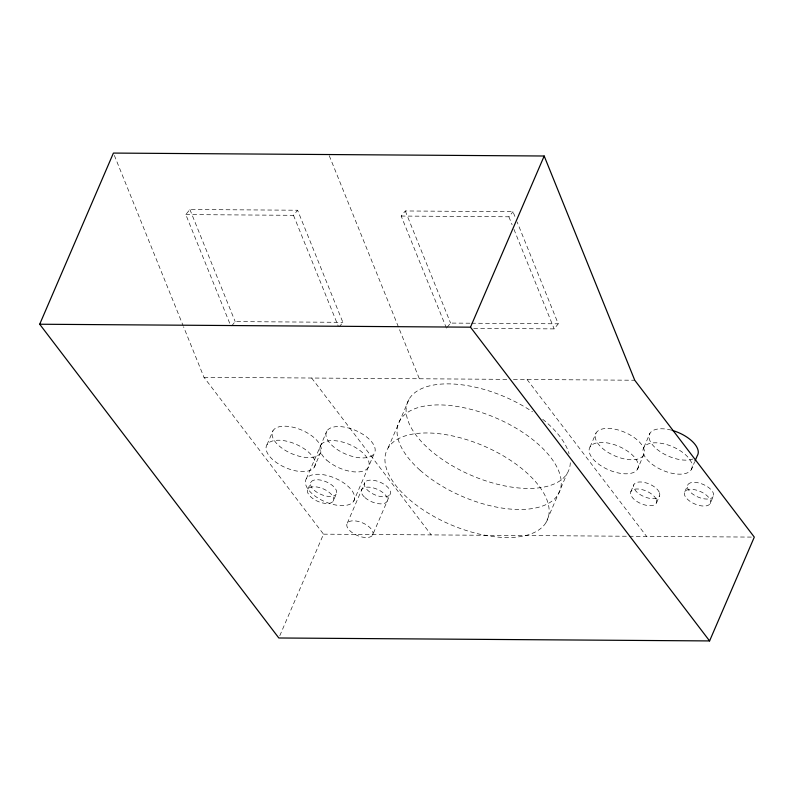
<?xml version="1.0" encoding="UTF-8"?>
<svg xmlns="http://www.w3.org/2000/svg" width="794" height="794" viewBox="0 0 794 794"><rect width="100%" height="100%" fill="white"/><g stroke="black" fill="none" stroke-linecap="round" stroke-linejoin="round"><path stroke-width="0.6" stroke-dasharray="3.97 2.98" d="M266.992 444.719L273.027 430.685M306.335 478.752L326.88 431.053M314.355 467.11A26.252 12.803 23.3 0 0 284.699 440.799A26.252 12.803 23.3 0 0 272.967 459.835A26.252 12.803 23.3 0 0 314.355 467.11L320.399 453.076A26.252 12.803 23.3 0 0 290.743 426.765A26.252 12.803 23.3 0 0 279.002 445.801A26.252 12.803 23.3 0 0 320.399 453.076M307.933 489.164L310.95 482.147M333.192 501.103A14.004 6.828 23.3 0 0 317.382 487.069A14.004 6.828 23.3 0 0 311.119 497.223A14.004 6.828 23.3 0 0 333.192 501.103L336.219 494.086A14.004 6.828 23.3 0 0 320.399 480.052A14.004 6.828 23.3 0 0 314.136 490.206A14.004 6.828 23.3 0 0 336.219 494.086M279.786 635.726L323.525 534.164L203.969 377.289L183.533 326.701M353.707 501.153A26.252 12.803 23.3 0 0 324.041 474.832A26.252 12.803 23.3 0 0 312.31 493.868A26.252 12.803 23.3 0 0 353.707 501.153L374.242 453.443A26.252 12.803 23.3 0 0 344.586 427.132A26.252 12.803 23.3 0 0 332.855 446.168A26.252 12.803 23.3 0 0 374.242 453.443M347.276 523.196L364.803 482.514M388.107 447.935L409.247 398.836M372.545 535.146A14.004 6.828 23.3 0 0 356.724 521.112A14.004 6.828 23.3 0 0 350.462 531.265A14.004 6.828 23.3 0 0 372.545 535.146L390.062 494.454A14.004 6.828 23.3 0 0 374.242 480.42A14.004 6.828 23.3 0 0 367.989 490.573A14.004 6.828 23.3 0 0 390.062 494.454M545.994 522.581A87.499 42.687 23.3 0 0 447.141 434.874A87.499 42.687 23.3 0 0 408.017 498.324A87.499 42.687 23.3 0 0 545.994 522.581L567.144 473.482M590.071 446.923L596.105 432.889M643.914 447.29L649.958 433.256M637.433 469.314A26.252 12.803 23.3 0 0 607.777 443.002A26.252 12.803 23.3 0 0 596.036 462.039A26.252 12.803 23.3 0 0 637.433 469.314L643.477 455.29A26.252 12.803 23.3 0 0 613.822 428.978A26.252 12.803 23.3 0 0 602.08 448.005A26.252 12.803 23.3 0 0 643.477 455.29M630.813 491.724L633.84 484.717M656.469 502.949L659.486 495.932M691.286 469.681A26.252 12.803 23.3 0 0 661.62 443.37A26.252 12.803 23.3 0 0 649.889 462.406A26.252 12.803 23.3 0 0 691.286 469.681L694.532 462.128M684.855 491.734L687.872 484.717M710.114 503.674A14.004 6.828 23.3 0 0 694.303 489.64A14.004 6.828 23.3 0 0 688.041 499.793A14.004 6.828 23.3 0 0 710.114 503.674L713.141 496.667A14.004 6.828 23.3 0 0 697.321 482.633A14.004 6.828 23.3 0 0 691.058 492.776A14.004 6.828 23.3 0 0 713.141 496.667M229.704 323.257L185.806 214.578L189.895 209.497L297.591 210.231L342.869 322.334L339.465 326.582M185.806 214.578L293.502 215.313L297.591 210.231M231.769 325.848L235.173 321.6L342.869 322.334M446.466 328.16L401.188 216.047L405.287 210.966L512.974 211.7L515.286 217.417M401.188 216.047L508.885 216.792L512.974 211.7M447.151 327.317L450.565 323.079L470.366 323.208M473.7 328.349L554.162 328.895L558.251 323.813L517.132 221.992M471.606 323.218L558.251 323.813M203.969 377.289L508.478 379.373M513.43 379.403L634.743 380.237M323.525 534.164L628.044 536.248M629.275 536.258L751.829 537.091M527.047 379.492L646.604 536.377M311.665 378.023L431.221 534.908M508.885 216.792L512.12 224.791M513.966 229.367L554.162 328.895M405.287 210.966L450.565 323.079M329.262 155.693L419.351 378.758M293.502 215.313L338.313 326.284M189.895 209.497L235.173 321.6M114.346 155.376L183.077 325.55M570.3 462.723A87.499 42.687 23.3 0 1 471.755 475.546A87.499 42.687 23.3 0 1 412.136 395.114A87.499 42.687 23.3 0 1 532.576 411.838M542.679 419.252A87.499 42.687 23.3 0 1 569.08 453.711M692.924 459.011A26.252 12.803 23.3 0 1 652.102 444.312A26.252 12.803 23.3 0 1 670.841 430.02M659.199 492.082L657.75 489.898A14.004 6.828 23.3 0 0 641.115 481.988A14.004 6.828 23.3 0 0 634.128 488.568L635.577 490.752A14.004 6.828 23.3 0 0 652.211 498.662A14.004 6.828 23.3 0 0 659.199 492.082M656.172 499.089L654.722 496.915A14.004 6.828 23.3 0 0 638.098 488.995A14.004 6.828 23.3 0 0 631.111 495.585L632.56 497.759A14.004 6.828 23.3 0 0 649.184 505.679A14.004 6.828 23.3 0 0 656.172 499.089M420.105 470.256A87.499 42.687 23.3 0 0 558.083 494.523A87.499 42.687 23.3 0 0 459.22 406.816A87.499 42.687 23.3 0 0 420.105 470.256M364.962 497.59A14.004 6.828 23.3 0 0 387.045 501.471A14.004 6.828 23.3 0 0 371.225 487.437A14.004 6.828 23.3 0 0 364.962 497.59M326.81 460.202A26.252 12.803 23.3 0 0 368.208 467.477A26.252 12.803 23.3 0 0 338.542 441.166A26.252 12.803 23.3 0 0 326.81 460.202"/><path stroke-width="1.19" d="M39.7 324.23L113.413 153.073L544.188 156.011L634.743 380.237L754.3 537.111L709.588 640.927L278.823 637.989L39.7 324.23L470.475 327.178L709.588 640.927M470.475 327.178L544.188 156.011M694.998 461.046L697.321 455.657A26.252 12.803 23.3 0 0 671.913 430.298"/></g></svg>
